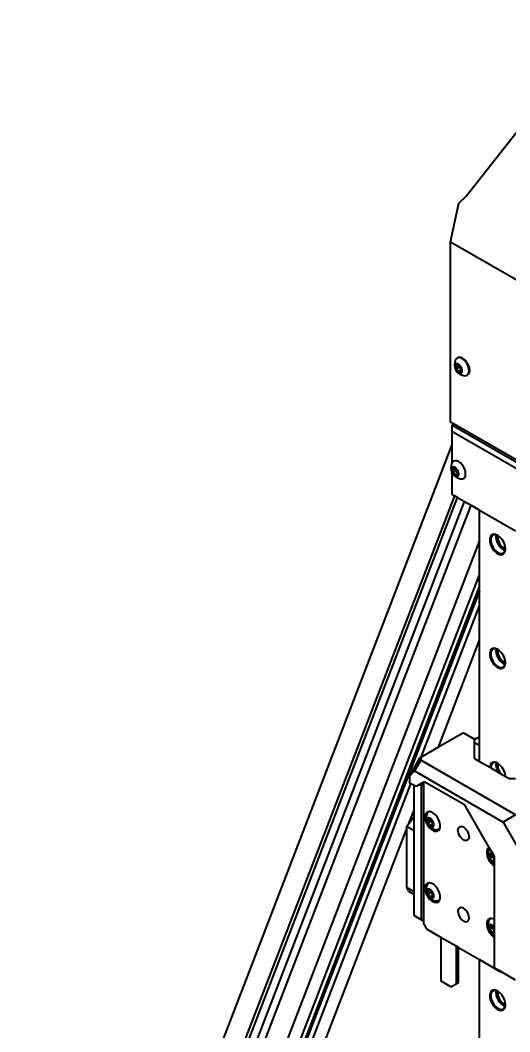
# Model space of a CAD drawing. Header units: millimetres. Extents: x 15 to 415, y 5 to 292.
# Drawn here: x 273.59 to 291.13, y 107.54 to 143.78 of the extents above; entities that cross this region are included whole.
import ezdxf

# ---------------------------------------------------------------- set-up
doc = ezdxf.new("R2010")
doc.units = ezdxf.units.MM
doc.layers.add('Geometries', color=7, linetype='Continuous')

msp = doc.modelspace()

# ---------------------------------------------------------------- linework, layer by layer
at = {"layer": 'Geometries', "linetype": 'Continuous', "lineweight": 40}
for p, q in [((289.5614, 137.478), (294.5213, 143.7806)), ((289.3014, 137.2217), (289.5614, 137.478)), ((289.0057, 135.8473), (289.3014, 137.2217)), ((289.0057, 135.8473), (292.1921, 134.0076)), ((289.0057, 129.3827), (289.0057, 135.8473)), ((289.2599, 131.6911), (289.238, 131.6785)), ((289.3059, 131.3495), (289.2038, 131.2905)), ((289.3932, 131.2389), (289.2922, 131.1806)), ((289.3059, 131.4073), (289.3059, 131.3495)), ((289.3059, 131.3495), (289.3934, 131.2406)), ((289.3932, 131.2389), (289.3934, 131.2406)), ((289.5943, 131.0615), (289.6162, 131.0741)), ((289.1301, 129.3109), (289.0057, 129.3827)), ((289.0563, 129.2683), (289.1301, 129.3109)), ((289.0563, 129.2683), (289.0563, 129.0642)), ((291.8406, 127.6608), (289.0563, 129.2683)), ((289.0563, 129.0642), (291.6638, 127.5588)), ((289.0563, 129.0642), (289.0563, 128.54)), ((291.9143, 127.7034), (289.1301, 129.3109)), ((273.5914, 88.4058), (289.0563, 128.54)), ((289.0563, 128.54), (289.0563, 127.9144)), ((289.134, 127.9952), (289.1143, 127.9839)), ((289.0563, 127.5784), (289.0563, 126.801)), ((289.1822, 127.6548), (289.0801, 127.5959)), ((289.1822, 127.7126), (289.1822, 127.6548)), ((289.1822, 127.6548), (289.2697, 127.546)), ((289.2694, 127.5442), (289.1685, 127.4859)), ((289.2695, 127.5442), (289.2697, 127.546)), ((289.4705, 127.3668), (289.4902, 127.3782)), ((274.2388, 88.027), (289.1572, 126.7427)), ((274.3416, 87.9727), (289.2584, 126.6843)), ((275.1747, 89.3534), (289.5047, 126.5421)), ((289.0563, 126.801), (289.1572, 126.7427)), ((289.1572, 126.7427), (289.2584, 126.6843)), ((289.2584, 126.6843), (289.5047, 126.5421)), ((289.5047, 126.5421), (289.7404, 126.406)), ((274.8236, 87.6944), (289.7404, 126.406)), ((289.7404, 126.406), (290.0463, 126.2294)), ((290.0463, 126.2294), (291.3368, 125.4844)), ((290.0463, 126.0406), (290.0463, 126.2294)), ((290.0463, 125.1409), (290.0463, 126.0406)), ((290.0463, 125.1409), (276.1144, 88.9853)), ((290.0463, 123.9103), (290.0463, 125.1409)), ((276.7243, 89.3374), (290.0463, 123.9103)), ((290.0463, 123.4899), (290.0463, 123.9103)), ((276.8568, 89.2609), (290.0463, 123.4899)), ((290.0463, 123.3416), (276.9035, 89.2339)), ((290.0463, 123.3416), (290.0463, 123.4899)), ((290.0463, 122.8045), (290.0463, 123.3416)), ((287.9574, 117.3835), (290.0463, 122.8045)), ((290.0463, 121.5739), (290.0463, 122.8045)), ((288.5673, 117.7356), (290.0463, 121.5739)), ((290.0463, 118.1113), (290.0463, 121.5739)), ((289.4651, 118.254), (288.5673, 117.7356)), ((289.4651, 118.254), (289.8337, 118.0412)), ((289.8337, 118.0412), (289.8579, 118.0272)), ((289.9569, 118.0596), (289.8579, 118.0025)), ((289.8579, 118.0025), (289.8579, 118.0272)), ((289.8579, 117.8878), (289.8579, 118.0025)), ((289.8579, 117.3332), (289.8579, 117.8878)), ((289.8598, 117.8878), (289.8579, 117.8878)), ((290.0247, 117.7926), (289.8598, 117.8878)), ((290.0463, 118.1113), (289.9569, 118.0596)), ((290.0463, 117.8051), (290.0247, 117.7926)), ((290.0463, 117.7801), (290.0247, 117.7926)), ((290.0463, 117.8051), (290.0463, 118.1113)), ((290.0463, 117.7801), (290.0463, 117.8051)), ((290.0463, 117.2244), (290.0463, 117.7801)), ((288.5673, 117.7356), (287.9739, 117.393)), ((287.5383, 116.6983), (287.9221, 117.3631)), ((287.9373, 117.2698), (287.7151, 116.8849)), ((287.9574, 117.3835), (287.9221, 117.3631)), ((287.9373, 117.2698), (287.9739, 117.393)), ((291.332, 115.3099), (287.9373, 117.2698)), ((287.9739, 117.393), (287.9574, 117.3835)), ((289.8579, 117.3332), (290.0463, 117.2244)), ((290.0463, 117.2244), (290.4091, 117.015)), ((287.7151, 116.8849), (287.5383, 116.6983)), ((287.5383, 116.6983), (287.5383, 116.4495)), ((287.7151, 116.8849), (290.8875, 115.0533)), ((290.4091, 117.015), (290.4441, 116.9948)), ((290.4441, 116.9948), (290.7082, 116.8423)), ((290.7082, 116.8423), (290.8309, 116.7714)), ((290.8309, 116.7714), (290.9587, 116.6976)), ((290.9587, 116.6976), (290.974, 116.6888)), ((277.2723, 89.6538), (287.5875, 116.4236)), ((287.5875, 116.4236), (287.5383, 116.4495)), ((287.6961, 116.3663), (287.5875, 116.4236)), ((287.7758, 116.3244), (287.6961, 116.3663)), ((287.6961, 115.4747), (287.6961, 116.3663)), ((287.8962, 116.3939), (287.7758, 116.3244)), ((288.0263, 116.469), (287.8962, 116.3939)), ((287.9613, 116.3563), (287.8962, 116.3939)), ((288.0263, 116.469), (287.9613, 116.3563)), ((287.9613, 111.5545), (287.9613, 116.3563)), ((288.0452, 116.4799), (288.0263, 116.469)), ((288.0818, 116.5011), (288.0452, 116.4799)), ((288.0452, 111.506), (288.0452, 116.4799)), ((288.0818, 116.5011), (289.5005, 115.682)), ((290.974, 116.6888), (291.1106, 116.6099)), ((291.1106, 116.6099), (291.3368, 116.6099)), ((290.3893, 114.1426), (289.5005, 115.682)), ((287.5148, 115.0041), (287.6961, 115.4747)), ((287.5148, 115.0041), (287.6961, 115.2484)), ((287.6961, 115.2484), (287.6961, 115.4747)), ((287.6961, 114.7411), (287.6961, 115.2484)), ((288.2216, 115.4149), (288.2434, 115.4275)), ((291.332, 115.3099), (290.8875, 115.0533)), ((287.4325, 114.8933), (287.5148, 115.0041)), ((287.4325, 114.8933), (287.4325, 114.7906)), ((287.6961, 114.7411), (287.4325, 114.8933)), ((288.2894, 115.0859), (288.1873, 115.0269)), ((288.3767, 114.9753), (288.2757, 114.917)), ((288.2894, 115.1437), (288.2894, 115.0859)), ((288.2894, 115.0859), (288.3769, 114.977)), ((288.3767, 114.9753), (288.3769, 114.977)), ((290.8875, 115.0533), (291.4067, 114.154)), ((278.6206, 91.9224), (287.4325, 114.7906)), ((287.4325, 114.7906), (287.4325, 112.705)), ((287.6961, 112.5528), (287.6961, 114.7411)), ((288.5778, 114.7979), (288.5997, 114.8105)), ((290.4038, 114.1174), (290.3893, 114.1426)), ((290.4991, 113.8101), (290.3971, 113.7511)), ((290.5612, 113.8449), (290.4038, 114.1174)), ((290.4991, 113.8679), (290.4991, 113.8101)), ((290.4991, 113.8101), (290.5612, 113.7329)), ((290.5612, 113.8449), (290.5612, 113.8409)), ((290.5612, 113.8409), (290.5612, 113.7943)), ((290.5612, 113.7943), (290.5612, 113.7329)), ((290.5612, 113.6849), (290.4854, 113.6412)), ((290.5612, 113.7329), (290.5612, 113.6849)), ((290.5612, 113.6849), (290.5612, 113.653)), ((290.5612, 113.653), (290.5612, 113.6363)), ((290.5612, 113.6363), (290.5612, 113.5897)), ((290.5612, 113.5897), (290.5612, 113.5441)), ((290.5612, 113.5441), (290.5612, 113.4926)), ((290.5612, 113.4926), (290.5612, 111.5732)), ((288.2216, 112.8634), (288.2434, 112.876)), ((287.4325, 112.705), (287.5022, 112.5766)), ((287.6961, 112.5528), (287.4325, 112.705)), ((287.5022, 112.5766), (287.6961, 112.4646)), ((287.6961, 112.4646), (287.6961, 112.5528)), ((287.6961, 111.7076), (287.6961, 112.4646)), ((288.2894, 112.5343), (288.1873, 112.4754)), ((288.3767, 112.4237), (288.2757, 112.3654)), ((288.2894, 112.5921), (288.2894, 112.5343)), ((288.2894, 112.5343), (288.3769, 112.4255)), ((288.3767, 112.4237), (288.3769, 112.4255)), ((288.5778, 112.2463), (288.5997, 112.2589)), ((287.6961, 111.7076), (287.9613, 111.5545)), ((287.9613, 111.5545), (288.0452, 111.506)), ((288.0452, 111.3917), (288.0452, 111.506)), ((288.0452, 111.3917), (288.1411, 111.2254)), ((290.4991, 111.2585), (290.3971, 111.1996)), ((290.4532, 111.6002), (290.4313, 111.5876)), ((290.4991, 111.3164), (290.4991, 111.2585)), ((290.4991, 111.2585), (290.5612, 111.1814)), ((290.5612, 111.5732), (290.5612, 111.2894)), ((290.5612, 111.2894), (290.5612, 111.2428)), ((288.1411, 111.2254), (288.6702, 110.92)), ((288.6702, 110.92), (289.2005, 110.6138)), ((288.6702, 109.3519), (288.6702, 110.92)), ((290.5612, 111.1334), (290.4854, 111.0896)), ((290.5612, 111.2428), (290.5612, 111.1814)), ((290.5612, 111.1814), (290.5612, 111.1334)), ((290.5612, 111.1334), (290.5612, 111.1014)), ((290.5612, 111.1014), (290.5612, 111.0848)), ((290.5612, 111.0848), (290.5612, 111.0382)), ((290.5612, 111.0382), (290.5612, 110.9925)), ((290.5612, 110.9925), (290.5612, 110.941)), ((290.5612, 110.941), (290.5612, 109.8347)), ((289.2005, 110.6138), (289.2889, 110.5628)), ((289.2005, 110.6138), (289.2005, 109.26)), ((289.2889, 110.5628), (290.0463, 110.1255)), ((289.2889, 109.311), (289.2889, 110.5628)), ((290.0463, 110.1255), (290.7953, 109.6931)), ((290.0463, 98.6211), (290.0463, 110.1255)), ((290.8009, 109.6963), (290.5612, 109.8347)), ((290.7953, 109.6931), (290.8009, 109.6963)), ((291.3368, 109.3869), (290.8009, 109.6963)), ((289.0149, 109.1528), (288.6702, 109.3519)), ((289.0149, 109.1528), (289.2005, 109.26)), ((289.2005, 109.26), (289.2889, 109.311))]:
    msp.add_line(p, q, dxfattribs=at)
at = {"layer": 'Geometries', "linetype": 'Continuous', "lineweight": 40, "flags": 128}
for points in [[(289.3445, 131.4089), (289.341, 131.4126), (289.3328, 131.4207), (289.3246, 131.4282), (289.3163, 131.435), (289.3082, 131.4412), (289.3001, 131.4467), (289.2922, 131.4515), (289.2843, 131.4558), (289.2762, 131.4596), (289.2681, 131.4629), (289.2598, 131.4656), (289.2516, 131.4676), (289.2434, 131.4689), (289.2373, 131.4695), (289.2313, 131.4696), (289.2254, 131.4692), (289.2196, 131.4684), (289.214, 131.4672), (289.2086, 131.4655), (289.2034, 131.4634), (289.1984, 131.4608), (289.1937, 131.4578), (289.1893, 131.4543), (289.1851, 131.4505), (289.1812, 131.4463), (289.1777, 131.4417), (289.1744, 131.4367), (289.1715, 131.4315), (289.1689, 131.4259), (289.166, 131.4182), (289.1636, 131.41), (289.1618, 131.4015), (289.1606, 131.3928), (289.1599, 131.3839), (289.1596, 131.375), (289.1599, 131.3657), (289.1606, 131.356), (289.1618, 131.3458), (289.1636, 131.3353), (289.166, 131.3244), (289.1689, 131.3132), (289.1715, 131.3047), (289.1744, 131.2961), (289.1777, 131.2874), (289.1812, 131.2787), (289.1851, 131.27), (289.1893, 131.2613), (289.1937, 131.2528), (289.1984, 131.2443), (289.2034, 131.236), (289.2086, 131.2278), (289.214, 131.2199), (289.2196, 131.2122), (289.2254, 131.2047), (289.2313, 131.1976), (289.2373, 131.1907), (289.2434, 131.1842), (289.2516, 131.1761), (289.2598, 131.1686), (289.2681, 131.1618), (289.2762, 131.1556), (289.2843, 131.1502), (289.2922, 131.1453)], [(289.2922, 131.4163), (289.29, 131.4174), (289.2876, 131.4184), (289.285, 131.4191), (289.2823, 131.4198), (289.2793, 131.4202), (289.2754, 131.4206), (289.2712, 131.4207), (289.2666, 131.4206), (289.2617, 131.4202), (289.2563, 131.4196), (289.2506, 131.4188), (289.2443, 131.4178), (289.2376, 131.4165), (289.2317, 131.4152), (289.2255, 131.4138), (289.2188, 131.4122), (289.2116, 131.4104), (289.2038, 131.4084)], [(289.2038, 131.4084), (289.2066, 131.4033), (289.209, 131.3983), (289.211, 131.3933), (289.2128, 131.3883), (289.2143, 131.3833), (289.2157, 131.377), (289.2164, 131.3726)], [(289.2175, 131.3573), (289.2173, 131.3504), (289.2167, 131.3431), (289.2157, 131.3356), (289.2143, 131.3276), (289.2128, 131.3209), (289.211, 131.3139), (289.209, 131.3066), (289.2066, 131.2988), (289.2038, 131.2905)], [(289.2038, 131.2905), (289.2116, 131.2859), (289.2188, 131.2813), (289.2255, 131.2767), (289.2317, 131.2722), (289.2376, 131.2675), (289.2443, 131.2617), (289.2506, 131.2558), (289.2563, 131.2497), (289.2617, 131.2434), (289.2666, 131.2369), (289.2712, 131.2302), (289.2754, 131.2231), (289.2793, 131.2156), (289.2823, 131.2093), (289.285, 131.2027), (289.2876, 131.1957), (289.29, 131.1884), (289.2922, 131.1806)], [(289.2164, 131.3726), (289.2167, 131.3706), (289.2173, 131.3641), (289.2175, 131.3573)], [(289.2922, 131.1806), (289.3, 131.1826), (289.3072, 131.1844), (289.3139, 131.186), (289.3201, 131.1874), (289.3259, 131.1887), (289.3327, 131.19), (289.339, 131.191), (289.3445, 131.1918)], [(289.3445, 131.1275), (289.3471, 131.1274), (289.3531, 131.1273), (289.359, 131.1276), (289.3647, 131.1284), (289.3703, 131.1296), (289.3758, 131.1313), (289.381, 131.1334), (289.3859, 131.136), (289.3907, 131.139), (289.3951, 131.1425), (289.3993, 131.1463), (289.4032, 131.1506), (289.4067, 131.1552), (289.41, 131.1601), (289.4129, 131.1653), (289.4155, 131.1709), (289.4184, 131.1787), (289.4208, 131.1868), (289.4226, 131.1953), (289.4238, 131.204), (289.4245, 131.2129), (289.4248, 131.2219), (289.4245, 131.2311), (289.4238, 131.2408), (289.4226, 131.251), (289.4208, 131.2615), (289.4184, 131.2724), (289.4155, 131.2836), (289.4129, 131.2921), (289.41, 131.3007), (289.4067, 131.3094), (289.4032, 131.3181), (289.3993, 131.3268), (289.3951, 131.3355), (289.3907, 131.3441), (289.3859, 131.3525), (289.381, 131.3609), (289.3758, 131.369), (289.3703, 131.377), (289.3647, 131.3847), (289.359, 131.3921), (289.3531, 131.3992), (289.3471, 131.4061), (289.3445, 131.4089)], [(289.3445, 131.1918), (289.3447, 131.1918), (289.3501, 131.1924), (289.355, 131.1927), (289.3596, 131.1929), (289.3638, 131.1927), (289.3677, 131.1924), (289.3706, 131.1919), (289.3734, 131.1913), (289.3759, 131.1906), (289.3783, 131.1896), (289.3806, 131.1885)], [(289.3806, 131.1885), (289.3833, 131.1967), (289.3857, 131.2045), (289.3878, 131.2119), (289.3896, 131.2189), (289.391, 131.2256), (289.3925, 131.2335), (289.3932, 131.2389)], [(289.3934, 131.2406), (289.3935, 131.2411), (289.394, 131.2473)], [(289.2922, 131.1453), (289.3001, 131.141), (289.3082, 131.1372), (289.3163, 131.1339), (289.3246, 131.1313), (289.3328, 131.1292), (289.341, 131.1279), (289.3445, 131.1275)], [(289.1685, 127.4507), (289.1764, 127.4464), (289.1844, 127.4426), (289.1926, 127.4393), (289.2008, 127.4366), (289.2091, 127.4346), (289.2173, 127.4332), (289.2233, 127.4327), (289.2293, 127.4326), (289.2352, 127.433), (289.241, 127.4337), (289.2466, 127.435), (289.252, 127.4367), (289.2572, 127.4388), (289.2622, 127.4414), (289.2669, 127.4444), (289.2714, 127.4478), (289.2756, 127.4517), (289.2794, 127.4559), (289.283, 127.4605), (289.2862, 127.4655), (289.2891, 127.4707), (289.2917, 127.4762), (289.2947, 127.484), (289.297, 127.4922), (289.2988, 127.5006), (289.3001, 127.5093), (289.3008, 127.5182), (289.301, 127.5272), (289.3008, 127.5365), (289.3001, 127.5462), (289.2988, 127.5564), (289.297, 127.5669), (289.2947, 127.5778), (289.2917, 127.5889), (289.2891, 127.5975), (289.2862, 127.6061), (289.283, 127.6148), (289.2794, 127.6235), (289.2756, 127.6322), (289.2714, 127.6408), (289.2669, 127.6494), (289.2622, 127.6579), (289.2572, 127.6662), (289.252, 127.6744), (289.2466, 127.6823), (289.241, 127.69), (289.2352, 127.6974), (289.2293, 127.7046), (289.2233, 127.7114), (289.2173, 127.7179), (289.2091, 127.7261), (289.2008, 127.7335), (289.1926, 127.7404), (289.1844, 127.7465), (289.1764, 127.752), (289.1685, 127.7569), (289.1606, 127.7611), (289.1525, 127.765), (289.1443, 127.7682), (289.1361, 127.7709), (289.1279, 127.7729), (289.1197, 127.7743), (289.1136, 127.7748), (289.1076, 127.7749), (289.1017, 127.7746), (289.0959, 127.7738), (289.0903, 127.7726), (289.0849, 127.7709), (289.0797, 127.7687), (289.0747, 127.7661), (289.07, 127.7631), (289.0655, 127.7597), (289.0614, 127.7558), (289.0575, 127.7516), (289.0539, 127.747), (289.0507, 127.7421), (289.0478, 127.7368), (289.0452, 127.7313), (289.0422, 127.7235), (289.0399, 127.7154), (289.0381, 127.7069), (289.0368, 127.6982), (289.0361, 127.6893), (289.0359, 127.6803), (289.0361, 127.671), (289.0368, 127.6613), (289.0381, 127.6512), (289.0399, 127.6406), (289.0422, 127.6297), (289.0452, 127.6186), (289.0478, 127.6101), (289.0507, 127.6014), (289.0539, 127.5928), (289.0575, 127.5841), (289.0614, 127.5754), (289.0655, 127.5667), (289.07, 127.5581), (289.0747, 127.5496), (289.0797, 127.5413), (289.0849, 127.5332), (289.0903, 127.5252), (289.0959, 127.5175), (289.1017, 127.5101), (289.1076, 127.5029), (289.1136, 127.4961), (289.1197, 127.4896), (289.1279, 127.4815), (289.1361, 127.474), (289.1443, 127.4672), (289.1525, 127.461), (289.1606, 127.4555), (289.1685, 127.4507)], [(289.1685, 127.7216), (289.1662, 127.7228), (289.1638, 127.7237), (289.1612, 127.7245), (289.1585, 127.7251), (289.1556, 127.7256), (289.1517, 127.7259), (289.1474, 127.726), (289.1429, 127.7259), (289.1379, 127.7256), (289.1326, 127.725), (289.1268, 127.7242), (289.1206, 127.7231), (289.1138, 127.7218), (289.108, 127.7206), (289.1017, 127.7192), (289.095, 127.7176), (289.0878, 127.7158), (289.0801, 127.7137)], [(289.0801, 127.7137), (289.0828, 127.7087), (289.0852, 127.7036), (289.0873, 127.6986), (289.089, 127.6937), (289.0905, 127.6887), (289.0919, 127.6824), (289.0927, 127.6779)], [(289.0937, 127.6627), (289.0935, 127.6557), (289.0929, 127.6485), (289.0919, 127.6409), (289.0905, 127.633), (289.089, 127.6263), (289.0873, 127.6193), (289.0852, 127.6119), (289.0828, 127.6041), (289.0801, 127.5959)], [(289.0801, 127.5959), (289.0878, 127.5912), (289.095, 127.5867), (289.1017, 127.5821), (289.108, 127.5775), (289.1138, 127.5729), (289.1206, 127.5671), (289.1268, 127.5611), (289.1326, 127.5551), (289.1379, 127.5488), (289.1429, 127.5423), (289.1474, 127.5355), (289.1517, 127.5284), (289.1556, 127.5209), (289.1585, 127.5146), (289.1612, 127.508), (289.1638, 127.5011), (289.1662, 127.4937), (289.1685, 127.4859)], [(289.0927, 127.6779), (289.0929, 127.676), (289.0935, 127.6694), (289.0937, 127.6627)], [(289.1685, 127.4859), (289.1762, 127.4879), (289.1834, 127.4898), (289.1901, 127.4914), (289.1964, 127.4928), (289.2022, 127.494), (289.209, 127.4953), (289.2152, 127.4964), (289.221, 127.4972), (289.2263, 127.4978), (289.2313, 127.4981), (289.2358, 127.4982), (289.2401, 127.4981), (289.244, 127.4978), (289.2469, 127.4973), (289.2496, 127.4967), (289.2522, 127.4959), (289.2546, 127.495), (289.2568, 127.4938)], [(289.2568, 127.4938), (289.2596, 127.5021), (289.262, 127.5098), (289.2641, 127.5172), (289.2658, 127.5242), (289.2673, 127.5309), (289.2687, 127.5389), (289.2695, 127.5442)], [(289.2697, 127.546), (289.2697, 127.5464), (289.2703, 127.5526)], [(289.8337, 118.0412), (289.8401, 118.0423), (289.8763, 118.0481), (289.9108, 118.0533), (289.9455, 118.0582), (289.9569, 118.0597)], [(288.2757, 114.8817), (288.2836, 114.8774), (288.2917, 114.8736), (288.2999, 114.8704), (288.3081, 114.8677), (288.3163, 114.8656), (288.3245, 114.8643), (288.3306, 114.8638), (288.3366, 114.8637), (288.3425, 114.864), (288.3483, 114.8648), (288.3539, 114.866), (288.3593, 114.8677), (288.3645, 114.8699), (288.3695, 114.8724), (288.3742, 114.8755), (288.3787, 114.8789), (288.3828, 114.8827), (288.3867, 114.887), (288.3903, 114.8916), (288.3935, 114.8965), (288.3964, 114.9018), (288.399, 114.9073), (288.4019, 114.9151), (288.4043, 114.9232), (288.4061, 114.9317), (288.4073, 114.9404), (288.4081, 114.9493), (288.4083, 114.9583), (288.4081, 114.9675), (288.4073, 114.9773), (288.4061, 114.9874), (288.4043, 114.9979), (288.4019, 115.0088), (288.399, 115.02), (288.3964, 115.0285), (288.3935, 115.0371), (288.3903, 115.0458), (288.3867, 115.0545), (288.3828, 115.0632), (288.3787, 115.0719), (288.3742, 115.0805), (288.3695, 115.0889), (288.3645, 115.0973), (288.3593, 115.1054), (288.3539, 115.1134), (288.3483, 115.1211), (288.3425, 115.1285), (288.3366, 115.1357), (288.3306, 115.1425), (288.3245, 115.149), (288.3163, 115.1571), (288.3081, 115.1646), (288.2999, 115.1714), (288.2917, 115.1776), (288.2836, 115.1831), (288.2757, 115.1879), (288.2678, 115.1922), (288.2598, 115.196), (288.2516, 115.1993), (288.2434, 115.202), (288.2351, 115.204), (288.2269, 115.2053), (288.2208, 115.2059), (288.2148, 115.206), (288.2089, 115.2056), (288.2032, 115.2048), (288.1976, 115.2036), (288.1922, 115.2019), (288.187, 115.1998), (288.182, 115.1972), (288.1773, 115.1942), (288.1728, 115.1907), (288.1686, 115.1869), (288.1648, 115.1827), (288.1612, 115.1781), (288.158, 115.1731), (288.155, 115.1679), (288.1525, 115.1623), (288.1495, 115.1546), (288.1472, 115.1464), (288.1454, 115.1379), (288.1441, 115.1292), (288.1434, 115.1204), (288.1431, 115.1114), (288.1434, 115.1021), (288.1441, 115.0924), (288.1454, 115.0822), (288.1472, 115.0717), (288.1495, 115.0608), (288.1525, 115.0496), (288.155, 115.0411), (288.158, 115.0325), (288.1612, 115.0238), (288.1648, 115.0151), (288.1686, 115.0064), (288.1728, 114.9978), (288.1773, 114.9892), (288.182, 114.9807), (288.187, 114.9724), (288.1922, 114.9642), (288.1976, 114.9563), (288.2032, 114.9486), (288.2089, 114.9411), (288.2148, 114.934), (288.2208, 114.9272), (288.2269, 114.9207), (288.2351, 114.9125), (288.2434, 114.905), (288.2516, 114.8982), (288.2598, 114.8921), (288.2678, 114.8866), (288.2757, 114.8817)], [(288.2757, 115.1527), (288.2735, 115.1538), (288.2711, 115.1548), (288.2685, 115.1556), (288.2658, 115.1562), (288.2629, 115.1566), (288.2589, 115.157), (288.2547, 115.1571), (288.2501, 115.157), (288.2452, 115.1566), (288.2399, 115.156), (288.2341, 115.1552), (288.2279, 115.1542), (288.2211, 115.1529), (288.2153, 115.1517), (288.209, 115.1502), (288.2023, 115.1486), (288.1951, 115.1468), (288.1873, 115.1448)], [(288.1873, 115.1448), (288.1901, 115.1397), (288.1925, 115.1347), (288.1946, 115.1297), (288.1963, 115.1247), (288.1978, 115.1197), (288.1992, 115.1134), (288.2, 115.109)], [(288.201, 115.0937), (288.2008, 115.0868), (288.2002, 115.0795), (288.1992, 115.072), (288.1978, 115.064), (288.1963, 115.0573), (288.1946, 115.0503), (288.1925, 115.043), (288.1901, 115.0352), (288.1873, 115.0269)], [(288.1873, 115.0269), (288.1951, 115.0223), (288.2023, 115.0177), (288.209, 115.0131), (288.2153, 115.0086), (288.2211, 115.004), (288.2279, 114.9981), (288.2341, 114.9922), (288.2399, 114.9861), (288.2452, 114.9798), (288.2501, 114.9733), (288.2547, 114.9666), (288.2589, 114.9595), (288.2629, 114.952), (288.2658, 114.9457), (288.2685, 114.9391), (288.2711, 114.9321), (288.2735, 114.9248), (288.2757, 114.917)], [(288.2, 115.109), (288.2002, 115.107), (288.2008, 115.1005), (288.201, 115.0937)], [(288.2757, 114.917), (288.2835, 114.919), (288.2907, 114.9208), (288.2974, 114.9224), (288.3036, 114.9238), (288.3095, 114.9251), (288.3163, 114.9264), (288.3225, 114.9274), (288.3283, 114.9282), (288.3336, 114.9288), (288.3385, 114.9292), (288.3431, 114.9293), (288.3473, 114.9292), (288.3513, 114.9288), (288.3542, 114.9284), (288.3569, 114.9277), (288.3595, 114.927), (288.3619, 114.926), (288.3641, 114.9249)], [(288.3641, 114.9249), (288.3669, 114.9331), (288.3693, 114.9409), (288.3713, 114.9483), (288.3731, 114.9553), (288.3746, 114.962), (288.376, 114.9699), (288.3767, 114.9753)], [(288.3769, 114.977), (288.377, 114.9775), (288.3775, 114.9837)], [(290.5612, 113.841), (290.558, 113.8453), (290.5522, 113.8527), (290.5463, 113.8599), (290.5403, 113.8667), (290.5342, 113.8732), (290.526, 113.8813), (290.5178, 113.8888), (290.5096, 113.8957), (290.5014, 113.9018), (290.4933, 113.9073), (290.4854, 113.9121), (290.4775, 113.9164), (290.4695, 113.9202), (290.4613, 113.9235), (290.4531, 113.9262), (290.4448, 113.9282), (290.4366, 113.9296), (290.4305, 113.9301), (290.4245, 113.9302), (290.4186, 113.9299), (290.4129, 113.9291), (290.4073, 113.9278), (290.4019, 113.9261), (290.3967, 113.924), (290.3917, 113.9214), (290.387, 113.9184), (290.3825, 113.915), (290.3783, 113.9111), (290.3745, 113.9069), (290.3709, 113.9023), (290.3677, 113.8974), (290.3648, 113.8921), (290.3622, 113.8866), (290.3592, 113.8788), (290.3569, 113.8706), (290.3551, 113.8622), (290.3538, 113.8535), (290.3531, 113.8446), (290.3529, 113.8356), (290.3531, 113.8263), (290.3538, 113.8166), (290.3551, 113.8065), (290.3569, 113.7959), (290.3592, 113.785), (290.3622, 113.7739), (290.3648, 113.7653), (290.3677, 113.7567), (290.3709, 113.748), (290.3745, 113.7393), (290.3783, 113.7306), (290.3825, 113.722), (290.387, 113.7134), (290.3917, 113.7049), (290.3967, 113.6966), (290.4019, 113.6884), (290.4073, 113.6805), (290.4129, 113.6728), (290.4186, 113.6654), (290.4245, 113.6582), (290.4305, 113.6514), (290.4366, 113.6449), (290.4448, 113.6367), (290.4531, 113.6293), (290.4613, 113.6224), (290.4695, 113.6163), (290.4775, 113.6108), (290.4854, 113.6059)], [(290.4854, 113.8769), (290.4832, 113.878), (290.4808, 113.879), (290.4782, 113.8798), (290.4755, 113.8804), (290.4726, 113.8808), (290.4687, 113.8812), (290.4644, 113.8813), (290.4599, 113.8812), (290.4549, 113.8808), (290.4496, 113.8803), (290.4438, 113.8795), (290.4376, 113.8784), (290.4308, 113.8771), (290.425, 113.8759), (290.4187, 113.8745), (290.412, 113.8729), (290.4048, 113.871), (290.3971, 113.869)], [(290.3971, 113.869), (290.3998, 113.8639), (290.4022, 113.8589), (290.4043, 113.8539), (290.406, 113.8489), (290.4075, 113.8439), (290.4089, 113.8376), (290.4097, 113.8332)], [(290.4107, 113.818), (290.4105, 113.811), (290.4099, 113.8038), (290.4089, 113.7962), (290.4075, 113.7883), (290.406, 113.7816), (290.4043, 113.7746), (290.4022, 113.7672), (290.3998, 113.7594), (290.3971, 113.7511)], [(290.4097, 113.8332), (290.4099, 113.8312), (290.4105, 113.8247), (290.4107, 113.818)], [(290.3971, 113.7511), (290.4048, 113.7465), (290.412, 113.7419), (290.4187, 113.7374), (290.425, 113.7328), (290.4308, 113.7282), (290.4376, 113.7224), (290.4438, 113.7164), (290.4496, 113.7103), (290.4549, 113.7041), (290.4599, 113.6976), (290.4644, 113.6908), (290.4687, 113.6837), (290.4726, 113.6762), (290.4755, 113.6699), (290.4782, 113.6633), (290.4808, 113.6564), (290.4832, 113.649), (290.4854, 113.6412)], [(290.4854, 113.6412), (290.4932, 113.6432), (290.5004, 113.645), (290.5071, 113.6467), (290.5134, 113.6481), (290.5192, 113.6493), (290.526, 113.6506), (290.5322, 113.6517), (290.538, 113.6525), (290.5433, 113.653), (290.5482, 113.6534), (290.5528, 113.6535), (290.557, 113.6534), (290.561, 113.653), (290.5612, 113.653)], [(290.4854, 113.6059), (290.4933, 113.6017), (290.5014, 113.5978), (290.5096, 113.5946), (290.5178, 113.5919), (290.526, 113.5899), (290.5342, 113.5885), (290.5403, 113.588), (290.5463, 113.5879), (290.5522, 113.5882), (290.558, 113.589), (290.5612, 113.5897)], [(288.2757, 112.3302), (288.2836, 112.3259), (288.2917, 112.3221), (288.2999, 112.3188), (288.3081, 112.3161), (288.3163, 112.3141), (288.3245, 112.3127), (288.3306, 112.3122), (288.3366, 112.3121), (288.3425, 112.3125), (288.3483, 112.3132), (288.3539, 112.3145), (288.3593, 112.3162), (288.3645, 112.3183), (288.3695, 112.3209), (288.3742, 112.3239), (288.3787, 112.3273), (288.3828, 112.3312), (288.3867, 112.3354), (288.3903, 112.34), (288.3935, 112.345), (288.3964, 112.3502), (288.399, 112.3557), (288.4019, 112.3635), (288.4043, 112.3717), (288.4061, 112.3801), (288.4073, 112.3888), (288.4081, 112.3977), (288.4083, 112.4067), (288.4081, 112.416), (288.4073, 112.4257), (288.4061, 112.4359), (288.4043, 112.4464), (288.4019, 112.4573), (288.399, 112.4684), (288.3964, 112.477), (288.3935, 112.4856), (288.3903, 112.4943), (288.3867, 112.503), (288.3828, 112.5117), (288.3787, 112.5203), (288.3742, 112.5289), (288.3695, 112.5374), (288.3645, 112.5457), (288.3593, 112.5539), (288.3539, 112.5618), (288.3483, 112.5695), (288.3425, 112.577), (288.3366, 112.5841), (288.3306, 112.5909), (288.3245, 112.5974), (288.3163, 112.6056), (288.3081, 112.613), (288.2999, 112.6199), (288.2917, 112.626), (288.2836, 112.6315), (288.2757, 112.6364), (288.2678, 112.6406), (288.2598, 112.6445), (288.2516, 112.6477), (288.2434, 112.6504), (288.2351, 112.6524), (288.2269, 112.6538), (288.2208, 112.6543), (288.2148, 112.6544), (288.2089, 112.6541), (288.2032, 112.6533), (288.1976, 112.6521), (288.1922, 112.6504), (288.187, 112.6482), (288.182, 112.6456), (288.1773, 112.6426), (288.1728, 112.6392), (288.1686, 112.6353), (288.1648, 112.6311), (288.1612, 112.6265), (288.158, 112.6216), (288.155, 112.6163), (288.1525, 112.6108), (288.1495, 112.603), (288.1472, 112.5949), (288.1454, 112.5864), (288.1441, 112.5777), (288.1434, 112.5688), (288.1431, 112.5598), (288.1434, 112.5506), (288.1441, 112.5408), (288.1454, 112.5307), (288.1472, 112.5201), (288.1495, 112.5093), (288.1525, 112.4981), (288.155, 112.4896), (288.158, 112.4809), (288.1612, 112.4723), (288.1648, 112.4636), (288.1686, 112.4549), (288.1728, 112.4462), (288.1773, 112.4376), (288.182, 112.4291), (288.187, 112.4208), (288.1922, 112.4127), (288.1976, 112.4047), (288.2032, 112.397), (288.2089, 112.3896), (288.2148, 112.3824), (288.2208, 112.3756), (288.2269, 112.3691), (288.2351, 112.361), (288.2434, 112.3535), (288.2516, 112.3467), (288.2598, 112.3405), (288.2678, 112.335), (288.2757, 112.3302)], [(288.2757, 112.6011), (288.2735, 112.6023), (288.2711, 112.6032), (288.2685, 112.604), (288.2658, 112.6046), (288.2629, 112.6051), (288.2589, 112.6054), (288.2547, 112.6055), (288.2501, 112.6054), (288.2452, 112.6051), (288.2399, 112.6045), (288.2341, 112.6037), (288.2279, 112.6026), (288.2211, 112.6013), (288.2153, 112.6001), (288.209, 112.5987), (288.2023, 112.5971), (288.1951, 112.5953), (288.1873, 112.5932)], [(288.1873, 112.5932), (288.1901, 112.5882), (288.1925, 112.5831), (288.1946, 112.5782), (288.1963, 112.5732), (288.1978, 112.5682), (288.1992, 112.5619), (288.2, 112.5575)], [(288.201, 112.5422), (288.2008, 112.5352), (288.2002, 112.528), (288.1992, 112.5204), (288.1978, 112.5125), (288.1963, 112.5058), (288.1946, 112.4988), (288.1925, 112.4914), (288.1901, 112.4836), (288.1873, 112.4754)], [(288.1873, 112.4754), (288.1951, 112.4707), (288.2023, 112.4662), (288.209, 112.4616), (288.2153, 112.457), (288.2211, 112.4524), (288.2279, 112.4466), (288.2341, 112.4406), (288.2399, 112.4346), (288.2452, 112.4283), (288.2501, 112.4218), (288.2547, 112.415), (288.2589, 112.4079), (288.2629, 112.4004), (288.2658, 112.3941), (288.2685, 112.3875), (288.2711, 112.3806), (288.2735, 112.3732), (288.2757, 112.3654)], [(288.2, 112.5575), (288.2002, 112.5555), (288.2008, 112.5489), (288.201, 112.5422)], [(288.2757, 112.3654), (288.2835, 112.3675), (288.2907, 112.3693), (288.2974, 112.3709), (288.3036, 112.3723), (288.3095, 112.3735), (288.3163, 112.3748), (288.3225, 112.3759), (288.3283, 112.3767), (288.3336, 112.3773), (288.3385, 112.3776), (288.3431, 112.3777), (288.3473, 112.3776), (288.3513, 112.3773), (288.3542, 112.3768), (288.3569, 112.3762), (288.3595, 112.3754), (288.3619, 112.3745), (288.3641, 112.3733)], [(288.3641, 112.3733), (288.3669, 112.3816), (288.3693, 112.3894), (288.3713, 112.3967), (288.3731, 112.4037), (288.3746, 112.4104), (288.376, 112.4184), (288.3767, 112.4237)], [(288.3769, 112.4255), (288.377, 112.4259), (288.3775, 112.4321)], [(290.5612, 111.2894), (290.558, 111.2937), (290.5522, 111.3012), (290.5463, 111.3083), (290.5403, 111.3152), (290.5342, 111.3217), (290.526, 111.3298), (290.5178, 111.3373), (290.5096, 111.3441), (290.5014, 111.3503), (290.4933, 111.3557), (290.4854, 111.3606), (290.4775, 111.3649), (290.4695, 111.3687), (290.4613, 111.372), (290.4531, 111.3746), (290.4448, 111.3767), (290.4366, 111.378), (290.4305, 111.3785), (290.4245, 111.3786), (290.4186, 111.3783), (290.4129, 111.3775), (290.4073, 111.3763), (290.4019, 111.3746), (290.3967, 111.3725), (290.3917, 111.3699), (290.387, 111.3669), (290.3825, 111.3634), (290.3783, 111.3596), (290.3745, 111.3553), (290.3709, 111.3507), (290.3677, 111.3458), (290.3648, 111.3406), (290.3622, 111.335), (290.3592, 111.3272), (290.3569, 111.3191), (290.3551, 111.3106), (290.3538, 111.3019), (290.3531, 111.293), (290.3529, 111.284), (290.3531, 111.2748), (290.3538, 111.2651), (290.3551, 111.2549), (290.3569, 111.2444), (290.3592, 111.2335), (290.3622, 111.2223), (290.3648, 111.2138), (290.3677, 111.2052), (290.3709, 111.1965), (290.3745, 111.1878), (290.3783, 111.1791), (290.3825, 111.1704), (290.387, 111.1618), (290.3917, 111.1534), (290.3967, 111.145), (290.4019, 111.1369), (290.4073, 111.1289), (290.4129, 111.1212), (290.4186, 111.1138), (290.4245, 111.1067), (290.4305, 111.0998), (290.4366, 111.0933), (290.4448, 111.0852), (290.4531, 111.0777), (290.4613, 111.0709), (290.4695, 111.0647), (290.4775, 111.0592), (290.4854, 111.0544)], [(290.4854, 111.3253), (290.4832, 111.3265), (290.4808, 111.3274), (290.4782, 111.3282), (290.4755, 111.3288), (290.4726, 111.3293), (290.4687, 111.3296), (290.4644, 111.3297), (290.4599, 111.3296), (290.4549, 111.3293), (290.4496, 111.3287), (290.4438, 111.3279), (290.4376, 111.3269), (290.4308, 111.3256), (290.425, 111.3243), (290.4187, 111.3229), (290.412, 111.3213), (290.4048, 111.3195), (290.3971, 111.3174)], [(290.3971, 111.3174), (290.3998, 111.3124), (290.4022, 111.3074), (290.4043, 111.3024), (290.406, 111.2974), (290.4075, 111.2924), (290.4089, 111.2861), (290.4097, 111.2817)], [(290.4107, 111.2664), (290.4105, 111.2595), (290.4099, 111.2522), (290.4089, 111.2447), (290.4075, 111.2367), (290.406, 111.23), (290.4043, 111.223), (290.4022, 111.2156), (290.3998, 111.2078), (290.3971, 111.1996)], [(290.4097, 111.2817), (290.4099, 111.2797), (290.4105, 111.2731), (290.4107, 111.2664)], [(290.3971, 111.1996), (290.4048, 111.195), (290.412, 111.1904), (290.4187, 111.1858), (290.425, 111.1812), (290.4308, 111.1766), (290.4376, 111.1708), (290.4438, 111.1649), (290.4496, 111.1588), (290.4549, 111.1525), (290.4599, 111.146), (290.4644, 111.1392), (290.4687, 111.1321), (290.4726, 111.1247), (290.4755, 111.1184), (290.4782, 111.1118), (290.4808, 111.1048), (290.4832, 111.0974), (290.4854, 111.0896)], [(290.4854, 111.0896), (290.4932, 111.0917), (290.5004, 111.0935), (290.5071, 111.0951), (290.5134, 111.0965), (290.5192, 111.0977), (290.526, 111.0991), (290.5322, 111.1001), (290.538, 111.1009), (290.5433, 111.1015), (290.5482, 111.1018), (290.5528, 111.1019), (290.557, 111.1018), (290.561, 111.1015), (290.5612, 111.1015)], [(290.4854, 111.0544), (290.4933, 111.0501), (290.5014, 111.0463), (290.5096, 111.043), (290.5178, 111.0403), (290.526, 111.0383), (290.5342, 111.037), (290.5403, 111.0364), (290.5463, 111.0363), (290.5522, 111.0367), (290.558, 111.0375), (290.5612, 111.0381)]]:
    msp.add_lwpolyline(points, dxfattribs=at)
at = {"layer": 'Geometries', "linetype": 'Continuous', "lineweight": 40}
for centre, start, end in [((289.5392, 131.441), 152.52099, 267.47901), ((289.4155, 127.7464), 152.52099, 154.93155), ((289.4155, 127.7464), 154.93155, 205.06845), ((289.4155, 127.7464), 205.06845, 267.47901), ((288.5228, 115.1774), 152.52099, 267.47901), ((290.7325, 113.9017), 152.52099, 244.40191), ((288.5228, 112.6259), 152.52099, 267.47901), ((290.7325, 111.3501), 152.52099, 244.40191)]:
    msp.add_arc(centre, 0.3965, start, end, dxfattribs=at)
for centre, major_axis, start_param, end_param in [((289.4162, 131.37), (0.1781, -0.3085), 3.1415927, 3.4943092), ((289.4162, 131.37), (0.1781, -0.3085), 0, 3.1415927), ((289.438, 131.3826), (0.1781, -0.3085), 0, 3.1415927), ((289.2922, 131.2984), (0.0722, -0.125), 3.403392, 4.4505896), ((289.2922, 131.2984), (0.0722, -0.125), 2.3561945, 3.403392), ((289.2922, 131.2984), (0.0722, -0.125), 4.4505896, 5.4977871), ((289.2922, 131.2984), (0.0722, -0.125), 2.2215541, 2.3561945), ((289.2922, 131.2984), (0.0722, -0.125), 5.4977871, 6.5449847), ((289.2922, 131.2984), (0.0722, -0.125), 1.3089969, 2.2215541), ((289.2922, 131.2984), (0.0722, -0.125), 0.8498638, 1.3089969), ((289.2922, 131.2984), (0.0722, -0.125), 0.2617994, 0.8498638), ((289.4162, 131.37), (0.1781, -0.3085), 5.9304687, 6.2831853), ((289.2924, 127.6753), (0.1781, -0.3085), 3.1415927, 3.4943092), ((289.2924, 127.6753), (0.1781, -0.3085), 0, 3.1415927), ((289.1685, 127.6038), (0.0722, -0.125), 3.403392, 4.4505896), ((289.1685, 127.6038), (0.0722, -0.125), 2.3561945, 3.403392), ((289.1685, 127.6038), (0.0722, -0.125), 4.4505896, 5.4977871), ((289.1685, 127.6038), (0.0722, -0.125), 2.2215541, 2.3561945), ((289.1685, 127.6038), (0.0722, -0.125), 1.3089969, 2.2215541), ((289.1685, 127.6038), (0.0722, -0.125), 0.8498638, 1.3089969), ((289.1685, 127.6038), (0.0722, -0.125), 5.4977871, 6.5449847), ((289.1685, 127.6038), (0.0722, -0.125), 0.2617994, 0.8498638), ((289.2924, 127.6753), (0.1781, -0.3085), 5.9304687, 6.2831853), ((290.6915, 124.9996), (-0.2, 0.3464), 5.4663197, 10.2416481), ((290.7092, 125.0098), (0.1875, -0.3248), 2.6237867, 5.4977871), ((290.8948, 125.1169), (0.1875, -0.3248), 3.6593983, 5.7653797), ((290.7092, 125.0098), (0.1875, -0.3248), 2.389288, 2.6237867), ((290.8948, 125.1169), (0.1406, -0.2436), 3.5196289, 5.9051491), ((290.6915, 124.9996), (-0.2, 0.3464), 5.4245594, 5.4663197), ((290.6915, 124.9996), (-0.2, 0.3464), 4.0002185, 5.4245594), ((290.7092, 125.0098), (0.1875, -0.3248), 5.4977871, 6.8009912), ((290.7092, 125.0098), (0.1875, -0.3248), 0.5178059, 0.7523092), ((290.6915, 124.9996), (-0.2, 0.3464), 3.9584628, 4.0002185), ((290.6915, 120.9171), (-0.2, 0.3464), 5.4658566, 10.242104), ((290.7092, 120.9273), (0.1875, -0.3248), 2.6237867, 5.4977871), ((290.8948, 121.0345), (0.1875, -0.3248), 3.6593982, 5.7653797), ((290.7092, 120.9273), (0.1875, -0.3248), 2.3888248, 2.6237867), ((290.8948, 121.0345), (0.1406, -0.2436), 3.5196288, 5.9051492), ((290.6915, 120.9171), (-0.2, 0.3464), 5.4245593, 5.4658566), ((290.6915, 120.9171), (-0.2, 0.3464), 4.0002186, 5.4245593), ((290.7092, 120.9273), (0.1875, -0.3248), 5.4977871, 6.8009913), ((290.7092, 120.9273), (0.1875, -0.3248), 0.517806, 0.7527651), ((290.6915, 120.9171), (-0.2, 0.3464), 3.9589187, 4.0002186), ((290.6915, 116.8346), (-0.2, 0.3464), 5.4659101, 7.0156367), ((290.7092, 116.8448), (0.1875, -0.3248), 2.6237869, 3.9372075), ((290.8948, 116.952), (0.1875, -0.3248), 3.6593984, 4.7167965), ((290.7092, 116.8448), (0.1875, -0.3248), 2.3888784, 2.6237869), ((290.8948, 116.952), (0.1406, -0.2436), 3.519629, 5.1706163), ((290.6915, 116.8346), (-0.2, 0.3464), 5.4245595, 5.4659101), ((290.6915, 116.8346), (-0.2, 0.3464), 4.0002184, 5.4245595), ((290.8948, 116.952), (0.1406, -0.2436), 5.824958, 5.905149), ((290.6915, 116.8346), (-0.2, 0.3464), 3.9799376, 4.0002184), ((288.3634, 115.0776), (0.1937, -0.3356), 2.782814, 6.75238), ((288.3997, 115.1064), (0.1781, -0.3085), 3.1415927, 3.4943092), ((288.3997, 115.1064), (0.1781, -0.3085), 2.9253832, 3.1415927), ((288.4216, 115.119), (0.1781, -0.3085), 3.1054906, 3.1415927), ((288.3634, 115.0776), (0.1937, -0.3356), 2.7276015, 2.782814), ((288.3634, 115.0776), (0.1937, -0.3356), 0.584967, 2.7276015), ((288.2757, 115.0348), (0.0722, -0.125), 3.403392, 4.4505896), ((288.2757, 115.0348), (0.0722, -0.125), 2.3561945, 3.403392), ((288.2757, 115.0348), (0.0722, -0.125), 4.4505896, 5.4977871), ((288.2757, 115.0348), (0.0722, -0.125), 2.2215541, 2.3561945), ((288.2757, 115.0348), (0.0722, -0.125), 5.4977871, 6.5449847), ((288.2757, 115.0348), (0.0722, -0.125), 1.3089969, 2.2215541), ((288.2757, 115.0348), (0.0722, -0.125), 0.8498638, 1.3089969), ((288.2757, 115.0348), (0.0722, -0.125), 0.2617994, 0.8498638), ((288.3997, 115.1064), (0.1781, -0.3085), 5.9304687, 6.2831853), ((288.3997, 115.1064), (0.1781, -0.3085), 0, 0.3871852), ((288.4216, 115.119), (0.1781, -0.3085), 0, 0.1465182), ((288.3634, 115.0776), (0.1937, -0.3356), 0.4691947, 0.584967), ((290.5731, 113.8018), (0.1937, -0.3356), 3.0913612, 5.454278), ((290.4854, 113.759), (0.0722, -0.125), 3.403392, 4.4505896), ((290.6094, 113.8306), (0.1781, -0.3085), 3.3108091, 3.4943092), ((290.4854, 113.759), (0.0722, -0.125), 2.3561945, 3.403392), ((290.4854, 113.759), (0.0722, -0.125), 2.2215541, 2.3561945), ((290.4854, 113.759), (0.0722, -0.125), 1.5202228, 2.2215541), ((290.4854, 113.759), (0.0722, -0.125), 4.4505896, 5.4977871), ((290.4854, 113.759), (0.0722, -0.125), 5.4977871, 6.3337588), ((288.3634, 112.526), (0.1937, -0.3356), 2.7828154, 6.7523787), ((288.3997, 112.5548), (0.1781, -0.3085), 3.1415927, 3.4943092), ((288.3997, 112.5548), (0.1781, -0.3085), 2.9253758, 3.1415927), ((288.4216, 112.5675), (0.1781, -0.3085), 3.1054919, 3.1415927), ((288.3634, 112.526), (0.1937, -0.3356), 2.7275941, 2.7828154), ((288.3634, 112.526), (0.1937, -0.3356), 0.5849743, 2.7275941), ((288.2757, 112.4833), (0.0722, -0.125), 3.403392, 4.4505896), ((288.2757, 112.4833), (0.0722, -0.125), 2.3561945, 3.403392), ((288.2757, 112.4833), (0.0722, -0.125), 4.4505896, 5.4977871), ((288.2757, 112.4833), (0.0722, -0.125), 2.2215541, 2.3561945), ((288.2757, 112.4833), (0.0722, -0.125), 5.4977871, 6.5449847), ((288.2757, 112.4833), (0.0722, -0.125), 1.3089969, 2.2215541), ((288.2757, 112.4833), (0.0722, -0.125), 0.8498638, 1.3089969), ((288.2757, 112.4833), (0.0722, -0.125), 0.2617994, 0.8498638), ((288.3997, 112.5548), (0.1781, -0.3085), 5.9304687, 6.2831853), ((288.3997, 112.5548), (0.1781, -0.3085), 0, 0.3871926), ((288.4216, 112.5675), (0.1781, -0.3085), 0, 0.1465169), ((288.3634, 112.526), (0.1937, -0.3356), 0.4691934, 0.5849743), ((289.4682, 111.735), (0.1406, -0.2436), 1.997357, 6.2831853), ((289.4682, 111.735), (0.1406, -0.2436), 0, 1.997357), ((290.5731, 111.2502), (0.1937, -0.3356), 3.0666434, 5.454278), ((290.4854, 111.2075), (0.0722, -0.125), 3.403392, 4.4505896), ((290.6094, 111.2791), (0.1781, -0.3085), 3.1415927, 3.4943092), ((290.5731, 111.2502), (0.1937, -0.3356), 2.7828139, 3.0666434), ((290.4854, 111.2075), (0.0722, -0.125), 2.3561945, 3.403392), ((290.6094, 111.2791), (0.1781, -0.3085), 2.9253768, 3.1415927), ((290.6313, 111.2917), (0.1781, -0.3085), 3.1054909, 3.1415927), ((290.5731, 111.2502), (0.1937, -0.3356), 2.7275947, 2.7828139), ((290.5731, 111.2502), (0.1937, -0.3356), 2.3997036, 2.7275947), ((290.4854, 111.2075), (0.0722, -0.125), 2.2215541, 2.3561945), ((290.4854, 111.2075), (0.0722, -0.125), 1.5202228, 2.2215541), ((290.4854, 111.2075), (0.0722, -0.125), 4.4505896, 5.4977871), ((290.4854, 111.2075), (0.0722, -0.125), 5.4977871, 6.3337588), ((290.6915, 108.6696), (-0.2, 0.3464), 5.4658441, 10.2421159), ((290.7092, 108.6798), (0.1875, -0.3248), 2.623787, 5.4977871), ((290.8948, 108.787), (0.1875, -0.3248), 3.6593985, 5.7653794), ((290.7092, 108.6798), (0.1875, -0.3248), 2.3888124, 2.623787), ((290.8948, 108.787), (0.1406, -0.2436), 3.5196289, 5.905149), ((290.6915, 108.6696), (-0.2, 0.3464), 5.4245595, 5.4658441), ((290.6915, 108.6696), (-0.2, 0.3464), 4.0002185, 5.4245595), ((290.7092, 108.6798), (0.1875, -0.3248), 5.4977871, 6.800991), ((290.7092, 108.6798), (0.1875, -0.3248), 0.5178057, 0.752777), ((290.6915, 108.6696), (-0.2, 0.3464), 3.9589306, 4.0002185)]:
    msp.add_ellipse(centre, major_axis=major_axis, ratio=0.5773503, start_param=start_param, end_param=end_param, dxfattribs=at)
msp.add_ellipse((289.4682, 114.6438), major_axis=(0.1406, -0.2436), ratio=0.5773503, dxfattribs=at)

doc.saveas('drawing.dxf')
